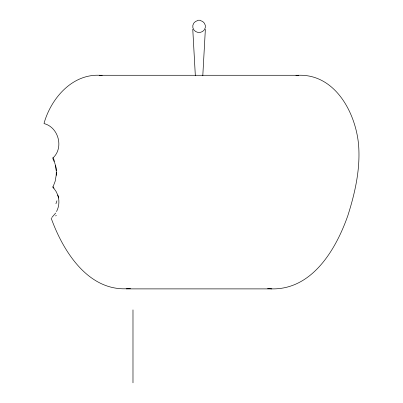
<?xml version="1.0" encoding="UTF-8"?>
<svg xmlns="http://www.w3.org/2000/svg" width="403" height="403" viewBox="0 0 403 403"><rect width="100%" height="100%" fill="white"/><g stroke="black" fill="none" stroke-linecap="round" stroke-linejoin="round"><path stroke-width="0.6" d="M205.364 29.248L202.79 75.804M56.218 175.114L55.146 181.33L52.858 187.299L53.75 188.246A23.868 6.67 70.3 0 1 53.962 188.523M44.083 123.152C51.11 98.347 72.202 73.82 99.879 75.28M56.511 211.595C58.702 207.48 59.432 202.618 58.546 198.039A7.622 2.776 75.2 0 0 57.735 195.007L56.123 191.536L53.957 188.488M55.669 213.041L51.836 217.499M52.858 158.057C64.193 147.81 58.47 127.066 43.977 123.57M51.146 218.073C63.231 251.835 89.259 293.167 130.592 288.442M197.923 20.256L200.21 20.256M295.903 75.537L298.734 75.28L99.4 75.28L102.236 75.537M126.27 288.886L271.869 288.886C312.411 289.671 336.107 249.104 347.865 215.55C355.088 192.795 360.509 168.802 358.579 144.798C355.718 112.704 335.019 73.835 298.255 75.28M267.542 288.442L271.869 288.886M54.193 161.099L55.589 165.855M56.224 170.333L56.309 172.675M195.344 75.804L192.77 29.248M132.985 309.852L132.985 382.85M52.803 158.53A21.042 6.226 80.5 0 1 54.078 161.532M52.914 157.638A21.042 6.624 81.5 0 1 54.299 160.676M55.528 165.91A12.166 4.352 83.1 0 1 56.158 170.318M56.365 172.716A14.936 5.531 83.2 0 1 56.264 175.169M56.375 215.429A67.669 11.848 -86.4 0 1 55.528 215.912M56.939 200.744A64.586 9.672 -82.2 0 1 55.926 203.767M57.72 195.022A7.622 2.761 75.2 0 1 58.536 198.039M52.753 186.76A26.346 7.365 70.3 0 1 53.861 187.874M56.259 172.64A14.936 5.43 83.4 0 1 56.168 175.053M55.644 165.804A12.166 4.493 83.1 0 1 56.294 170.348M200.417 20.563A6.342 6.045 0 0 1 204.321 29.857A6.342 6.045 0 0 1 193.818 29.857A6.342 6.045 0 0 1 197.722 20.563"/></g></svg>
